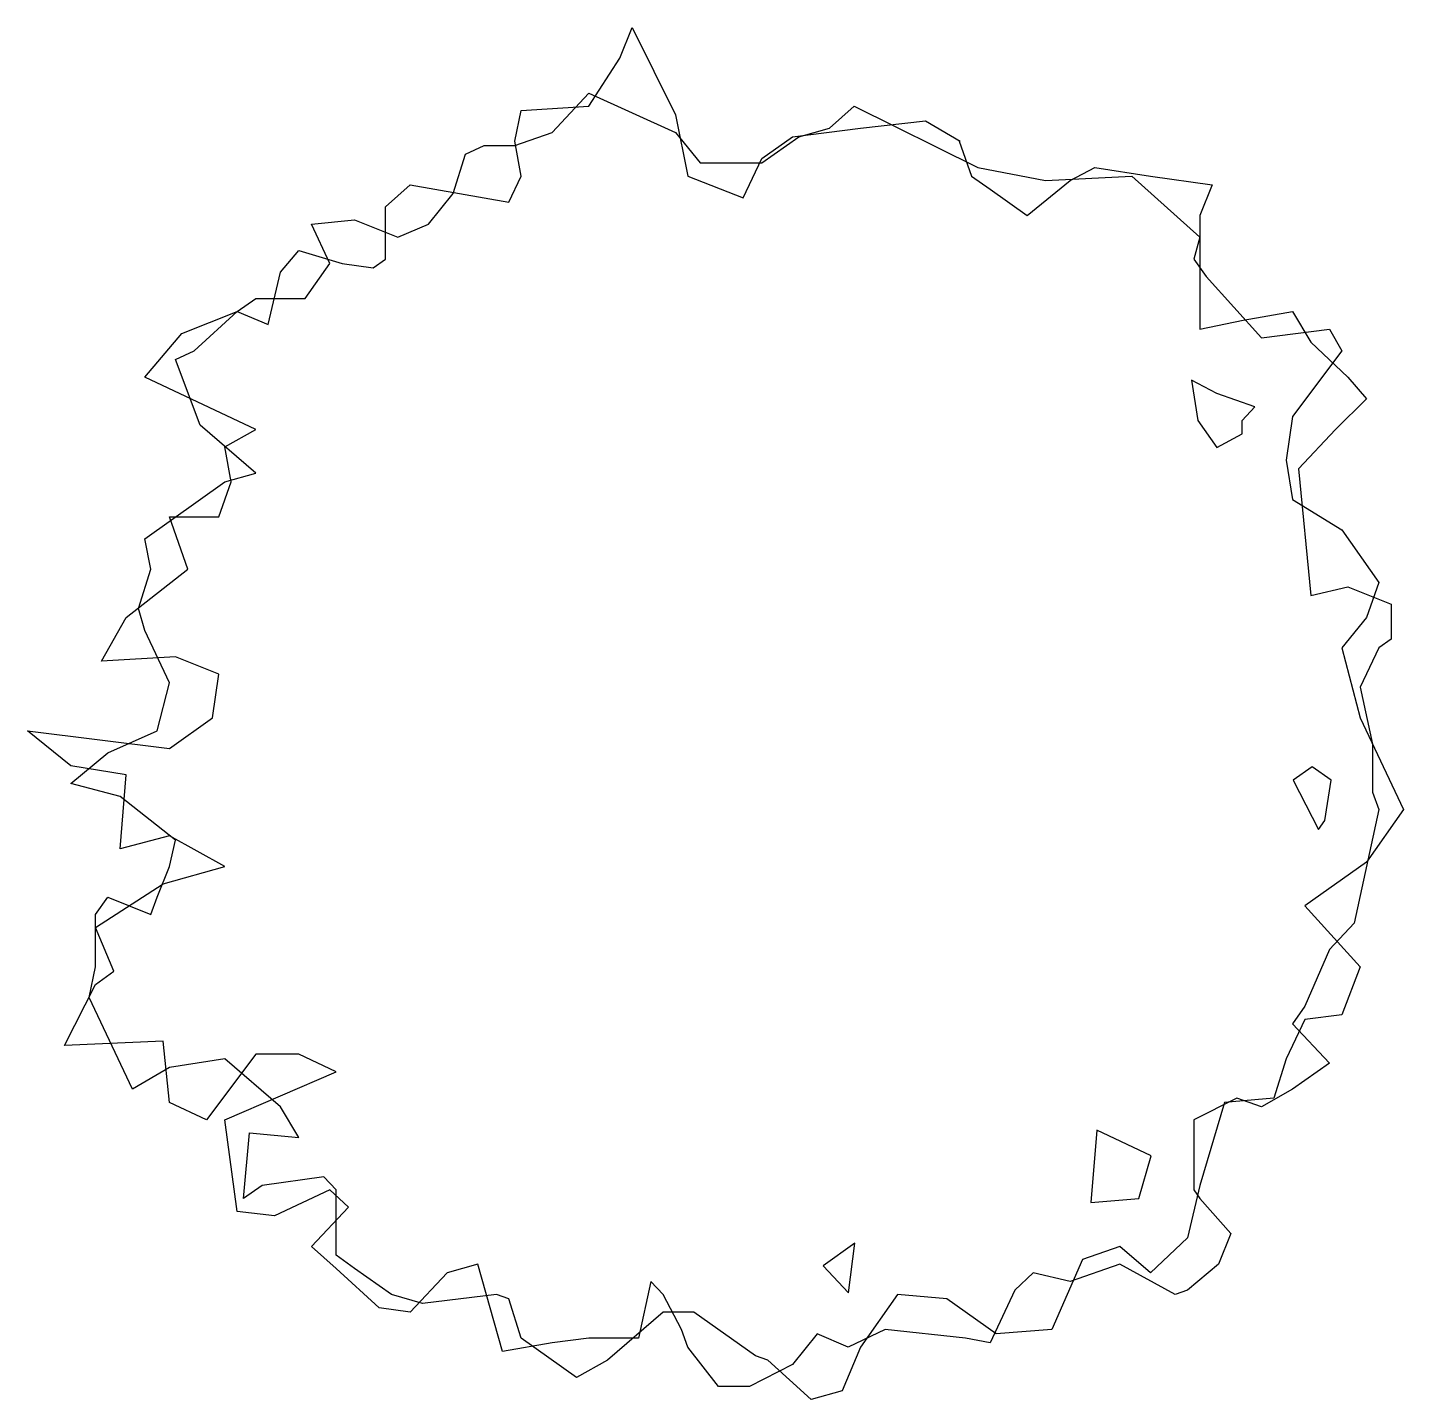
# Model space of a CAD drawing. Header units: millimetres. Extents: x 293.09 to 295.92, y 2554.28 to 2557.1.
import ezdxf

# ---------------------------------------------------------------- set-up
doc = ezdxf.new("R2010")
doc.units = ezdxf.units.MM
doc.header["$LTSCALE"] = 10
doc.layers.add('Vegetais', color=94, linetype='Continuous')

msp = doc.modelspace()

# ---------------------------------------------------------------- linework, layer by layer
at = {"layer": 'Vegetais'}
for p, q in [((294.3103, 2557.0405), (294.3357, 2557.1034)), ((294.3357, 2557.1034), (294.4245, 2556.9237)), ((294.2468, 2556.9416), (294.3103, 2557.0405)), ((294.1707, 2556.8877), (294.2468, 2556.9686)), ((294.2468, 2556.9686), (294.4245, 2556.8877)), ((294.0945, 2556.8697), (294.1072, 2556.9326)), ((294.1072, 2556.9326), (294.2468, 2556.9416)), ((294.4245, 2556.9237), (294.4499, 2556.7978)), ((294.7419, 2556.8967), (294.7926, 2556.9416)), ((294.7926, 2556.9416), (295.0465, 2556.8158)), ((294.0945, 2556.8608), (294.1707, 2556.8877)), ((294.4245, 2556.8877), (294.4753, 2556.8248)), ((294.6657, 2556.8787), (294.8053, 2556.8967)), ((294.6784, 2556.8787), (294.7419, 2556.8967)), ((294.8053, 2556.8967), (294.9391, 2556.9112)), ((294.9391, 2556.9112), (295.0106, 2556.8696)), ((293.993, 2556.8428), (294.031, 2556.8608)), ((294.031, 2556.8608), (294.0945, 2556.8608)), ((294.1072, 2556.7978), (294.0945, 2556.8697)), ((294.6022, 2556.8338), (294.6657, 2556.8787)), ((294.6022, 2556.8248), (294.6784, 2556.8787)), ((295.0084, 2556.8697), (295.0338, 2556.7978)), ((293.9676, 2556.7619), (293.993, 2556.8428)), ((294.5642, 2556.7529), (294.6022, 2556.8338)), ((294.4753, 2556.8248), (294.6022, 2556.8248)), ((295.0465, 2556.8158), (295.1861, 2556.7889)), ((295.2369, 2556.7889), (295.2877, 2556.8158)), ((295.2877, 2556.8158), (295.4019, 2556.7978)), ((293.8279, 2556.7349), (293.8787, 2556.7799)), ((293.8787, 2556.7799), (294.0818, 2556.7439)), ((294.0818, 2556.7439), (294.1072, 2556.7978)), ((294.4499, 2556.7978), (294.5642, 2556.7529)), ((295.0338, 2556.7978), (295.0719, 2556.7709)), ((295.1481, 2556.717), (295.2369, 2556.7889)), ((295.1861, 2556.7889), (295.3638, 2556.7978)), ((295.3638, 2556.7978), (295.5035, 2556.672)), ((295.4019, 2556.7978), (295.5289, 2556.7799)), ((295.5289, 2556.7799), (295.5035, 2556.717)), ((293.9168, 2556.699), (293.9676, 2556.7619)), ((295.0719, 2556.7709), (295.1481, 2556.717)), ((293.8279, 2556.6271), (293.8279, 2556.7349)), ((293.6756, 2556.699), (293.7645, 2556.708)), ((293.7137, 2556.6181), (293.6756, 2556.699)), ((293.7645, 2556.708), (293.8533, 2556.672)), ((293.8533, 2556.672), (293.9168, 2556.699)), ((295.5035, 2556.717), (295.5035, 2556.5462)), ((295.5035, 2556.672), (295.4908, 2556.6271)), ((293.6122, 2556.6001), (293.6502, 2556.6451)), ((293.6502, 2556.6451), (293.7391, 2556.6181)), ((293.6629, 2556.5462), (293.7137, 2556.6181)), ((293.7391, 2556.6181), (293.8026, 2556.6091)), ((293.8026, 2556.6091), (293.8279, 2556.6271)), ((295.4908, 2556.6271), (295.5162, 2556.5911)), ((293.5868, 2556.4923), (293.6122, 2556.6001)), ((295.5162, 2556.5911), (295.6304, 2556.4653)), ((293.5233, 2556.5193), (293.5614, 2556.5462)), ((293.5614, 2556.5462), (293.6629, 2556.5462)), ((295.5035, 2556.5462), (295.5035, 2556.4833)), ((293.4091, 2556.4743), (293.5233, 2556.5193)), ((293.4344, 2556.4384), (293.5233, 2556.5193)), ((293.5233, 2556.5193), (293.5868, 2556.4923)), ((295.5035, 2556.4833), (295.5923, 2556.5013)), ((295.5923, 2556.5013), (295.6939, 2556.5193)), ((295.6939, 2556.5193), (295.732, 2556.4563)), ((293.3329, 2556.3844), (293.4091, 2556.4743)), ((295.6304, 2556.4653), (295.77, 2556.4833)), ((295.77, 2556.4833), (295.7954, 2556.4384)), ((293.3964, 2556.4204), (293.4344, 2556.4384)), ((295.7954, 2556.4384), (295.6939, 2556.3036)), ((295.732, 2556.4563), (295.8081, 2556.3844)), ((293.4471, 2556.2856), (293.3964, 2556.4204)), ((293.5614, 2556.2766), (293.3329, 2556.3844)), ((295.4862, 2556.3784), (295.4993, 2556.2951)), ((295.5384, 2556.3506), (295.4862, 2556.3784)), ((295.8081, 2556.3844), (295.8462, 2556.3395)), ((295.6168, 2556.3229), (295.5384, 2556.3506)), ((295.5907, 2556.2951), (295.6168, 2556.3229)), ((295.8462, 2556.3395), (295.7827, 2556.2766)), ((295.4993, 2556.2951), (295.5384, 2556.2396)), ((295.5907, 2556.2674), (295.5907, 2556.2951)), ((295.6939, 2556.3036), (295.6812, 2556.2137)), ((293.5614, 2556.1867), (293.4471, 2556.2856)), ((293.4979, 2556.2407), (293.5614, 2556.2766)), ((295.5384, 2556.2396), (295.5907, 2556.2674)), ((295.7827, 2556.2766), (295.7066, 2556.1957)), ((293.5106, 2556.1688), (293.4979, 2556.2407)), ((295.6812, 2556.2137), (295.6939, 2556.1328)), ((293.4979, 2556.1688), (293.5614, 2556.1867)), ((295.7066, 2556.1957), (295.732, 2555.9351)), ((293.3329, 2556.0519), (293.4979, 2556.1688)), ((293.4852, 2556.0969), (293.5106, 2556.1688)), ((295.6939, 2556.1328), (295.7954, 2556.0699)), ((293.3837, 2556.0969), (293.4852, 2556.0969)), ((293.4218, 2555.989), (293.3837, 2556.0969)), ((295.7954, 2556.0699), (295.8716, 2555.9621)), ((293.3456, 2555.989), (293.3329, 2556.0519)), ((293.2948, 2555.8902), (293.4218, 2555.989)), ((293.3202, 2555.9081), (293.3456, 2555.989)), ((295.8716, 2555.9621), (295.8462, 2555.8902)), ((295.732, 2555.9351), (295.8081, 2555.9531)), ((295.8081, 2555.9531), (295.897, 2555.9171)), ((293.3329, 2555.8632), (293.3202, 2555.9081)), ((295.897, 2555.9171), (295.897, 2555.8452)), ((293.244, 2555.8003), (293.2948, 2555.8902)), ((295.8462, 2555.8902), (295.7954, 2555.8273)), ((293.3837, 2555.7554), (293.3329, 2555.8632)), ((295.897, 2555.8452), (295.8716, 2555.8273)), ((295.7954, 2555.8273), (295.8335, 2555.6835)), ((295.8716, 2555.8273), (295.8335, 2555.7464)), ((293.3964, 2555.8093), (293.244, 2555.8003)), ((293.4852, 2555.7733), (293.3964, 2555.8093)), ((293.3583, 2555.6565), (293.3837, 2555.7554)), ((293.4725, 2555.6835), (293.4852, 2555.7733)), ((295.8335, 2555.7464), (295.8589, 2555.6296)), ((293.3837, 2555.6206), (293.4725, 2555.6835)), ((295.8335, 2555.6835), (295.9224, 2555.4947)), ((293.0917, 2555.6565), (293.3837, 2555.6206)), ((293.1806, 2555.5846), (293.0917, 2555.6565)), ((293.2567, 2555.6116), (293.3583, 2555.6565)), ((295.8589, 2555.6296), (295.8589, 2555.5307)), ((293.1806, 2555.5487), (293.2567, 2555.6116)), ((293.2948, 2555.5666), (293.1806, 2555.5846)), ((293.2821, 2555.4139), (293.2948, 2555.5666)), ((295.7344, 2555.5831), (295.6952, 2555.5553)), ((295.7736, 2555.5553), (295.7344, 2555.5831)), ((293.2821, 2555.5217), (293.1806, 2555.5487)), ((295.6952, 2555.5553), (295.7474, 2555.4536)), ((295.7605, 2555.4721), (295.7736, 2555.5553)), ((295.8589, 2555.5307), (295.8716, 2555.4947)), ((293.3964, 2555.4318), (293.2821, 2555.5217)), ((295.7474, 2555.4536), (295.7605, 2555.4721)), ((295.8716, 2555.4947), (295.8208, 2555.2611)), ((295.9224, 2555.4947), (295.8462, 2555.3869)), ((293.3837, 2555.4408), (293.2821, 2555.4139)), ((293.4979, 2555.3779), (293.3837, 2555.4408)), ((293.3837, 2555.3779), (293.3964, 2555.4318)), ((293.3583, 2555.315), (293.3837, 2555.3779)), ((293.371, 2555.342), (293.4979, 2555.3779)), ((295.8462, 2555.3869), (295.7193, 2555.297)), ((293.2314, 2555.2521), (293.371, 2555.342)), ((293.2314, 2555.2791), (293.2567, 2555.315)), ((293.2567, 2555.315), (293.3456, 2555.2791)), ((293.3456, 2555.2791), (293.3583, 2555.315)), ((293.2314, 2555.1712), (293.2314, 2555.2791)), ((295.7193, 2555.297), (295.8335, 2555.1712)), ((293.2694, 2555.1622), (293.2314, 2555.2521)), ((295.8208, 2555.2611), (295.77, 2555.2072)), ((295.77, 2555.2072), (295.7193, 2555.0903)), ((293.2187, 2555.1083), (293.2314, 2555.1712)), ((293.2314, 2555.1353), (293.2694, 2555.1622)), ((295.8335, 2555.1712), (295.7954, 2555.0724)), ((293.1679, 2555.0095), (293.2314, 2555.1353)), ((293.3075, 2554.9196), (293.2187, 2555.1083)), ((295.7193, 2555.0903), (295.6939, 2555.0544)), ((295.7193, 2555.0634), (295.6812, 2554.9825)), ((295.6939, 2555.0544), (295.77, 2554.9735)), ((295.7954, 2555.0724), (295.7193, 2555.0634)), ((293.371, 2555.0184), (293.1679, 2555.0095)), ((293.3837, 2554.8926), (293.371, 2555.0184)), ((293.5614, 2554.9915), (293.4598, 2554.8567)), ((293.6502, 2554.9915), (293.5614, 2554.9915)), ((293.7264, 2554.9555), (293.6502, 2554.9915)), ((293.3837, 2554.9645), (293.3075, 2554.9196)), ((293.4979, 2554.9825), (293.3837, 2554.9645)), ((293.6122, 2554.8836), (293.4979, 2554.9825)), ((295.6812, 2554.9825), (295.6558, 2554.9016)), ((295.77, 2554.9735), (295.6939, 2554.9196)), ((293.4979, 2554.8567), (293.7264, 2554.9555)), ((295.6939, 2554.9196), (295.6304, 2554.8836)), ((293.4598, 2554.8567), (293.3837, 2554.8926)), ((293.6502, 2554.8207), (293.6122, 2554.8836)), ((295.5796, 2554.9016), (295.4908, 2554.8567)), ((295.5543, 2554.8926), (295.5035, 2554.7219)), ((295.6558, 2554.9016), (295.5543, 2554.8926)), ((295.6304, 2554.8836), (295.5796, 2554.9016)), ((293.5233, 2554.668), (293.4979, 2554.8567)), ((295.4908, 2554.8567), (295.4908, 2554.7129)), ((293.536, 2554.6949), (293.5487, 2554.8297)), ((293.5487, 2554.8297), (293.6502, 2554.8207)), ((295.2915, 2554.8354), (295.2792, 2554.6864)), ((295.403, 2554.7828), (295.2915, 2554.8354)), ((295.3782, 2554.6951), (295.403, 2554.7828)), ((293.701, 2554.7398), (293.5741, 2554.7219)), ((293.7264, 2554.7129), (293.701, 2554.7398)), ((293.5741, 2554.7219), (293.536, 2554.6949)), ((293.7137, 2554.7129), (293.5995, 2554.659)), ((293.7518, 2554.6769), (293.7137, 2554.7129)), ((293.7264, 2554.7039), (293.7264, 2554.7129)), ((295.5035, 2554.7219), (295.4781, 2554.614)), ((295.4908, 2554.7129), (295.5035, 2554.6949)), ((293.7264, 2554.5781), (293.7264, 2554.7039)), ((295.2792, 2554.6864), (295.3782, 2554.6951)), ((295.5035, 2554.6949), (295.5669, 2554.623)), ((293.5995, 2554.659), (293.5233, 2554.668)), ((293.6756, 2554.5961), (293.7518, 2554.6769)), ((295.5669, 2554.623), (295.5416, 2554.5601)), ((293.7264, 2554.5511), (293.6756, 2554.5961)), ((294.7939, 2554.6028), (294.7286, 2554.5566)), ((294.7809, 2554.5011), (294.7939, 2554.6028)), ((295.3385, 2554.5961), (295.2623, 2554.5691)), ((295.4019, 2554.5421), (295.3385, 2554.5961)), ((295.4781, 2554.614), (295.4019, 2554.5421)), ((293.7645, 2554.5511), (293.7264, 2554.5781)), ((295.2623, 2554.5691), (295.1988, 2554.4253)), ((293.8152, 2554.4702), (293.7264, 2554.5511)), ((293.8406, 2554.4972), (293.7645, 2554.5511)), ((293.9549, 2554.5421), (293.8787, 2554.4613)), ((294.0183, 2554.5601), (293.9549, 2554.5421)), ((294.0691, 2554.3804), (294.0183, 2554.5601)), ((294.7286, 2554.5566), (294.7809, 2554.5011)), ((295.1608, 2554.5421), (295.1227, 2554.5062)), ((295.2369, 2554.5242), (295.1608, 2554.5421)), ((295.3385, 2554.5601), (295.2369, 2554.5242)), ((295.4527, 2554.4972), (295.3385, 2554.5601)), ((295.5416, 2554.5601), (295.4781, 2554.5062)), ((294.3738, 2554.5242), (294.3484, 2554.4073)), ((294.3991, 2554.4972), (294.3738, 2554.5242)), ((293.9041, 2554.4792), (293.8406, 2554.4972)), ((294.0564, 2554.4972), (293.9041, 2554.4792)), ((294.0818, 2554.4882), (294.0564, 2554.4972)), ((294.1072, 2554.4073), (294.0818, 2554.4882)), ((294.4372, 2554.4253), (294.3991, 2554.4972)), ((294.8815, 2554.4972), (294.8053, 2554.3894)), ((294.983, 2554.4882), (294.8815, 2554.4972)), ((295.0846, 2554.4163), (294.983, 2554.4882)), ((295.1227, 2554.5062), (295.0719, 2554.3983)), ((295.4781, 2554.5062), (295.4527, 2554.4972)), ((293.8787, 2554.4613), (293.8152, 2554.4702)), ((294.3991, 2554.4613), (294.2849, 2554.3624)), ((294.4626, 2554.4613), (294.3991, 2554.4613)), ((294.5896, 2554.3714), (294.4626, 2554.4613)), ((294.4499, 2554.3894), (294.4372, 2554.4253)), ((294.8561, 2554.4253), (294.78, 2554.3894)), ((295.0211, 2554.4073), (294.8561, 2554.4253)), ((295.1988, 2554.4253), (295.0846, 2554.4163)), ((294.1707, 2554.3983), (294.0691, 2554.3804)), ((294.2214, 2554.3265), (294.1072, 2554.4073)), ((294.2468, 2554.4073), (294.1707, 2554.3983)), ((294.3484, 2554.4073), (294.2468, 2554.4073)), ((294.7165, 2554.4163), (294.6657, 2554.3534)), ((294.78, 2554.3894), (294.7165, 2554.4163)), ((295.0719, 2554.3983), (295.0211, 2554.4073)), ((294.5134, 2554.3085), (294.4499, 2554.3894)), ((294.6149, 2554.3624), (294.5896, 2554.3714)), ((294.8053, 2554.3894), (294.7673, 2554.2995)), ((294.2849, 2554.3624), (294.2214, 2554.3265)), ((294.6657, 2554.3534), (294.5769, 2554.3085)), ((294.7038, 2554.2815), (294.6149, 2554.3624)), ((294.5769, 2554.3085), (294.5134, 2554.3085)), ((294.7673, 2554.2995), (294.7038, 2554.2815))]:
    msp.add_line(p, q, dxfattribs=at)

doc.saveas('drawing.dxf')
